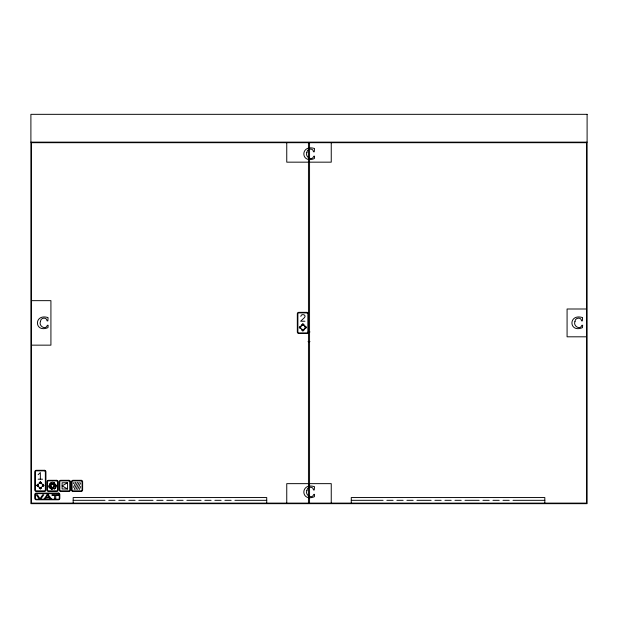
<?xml version="1.0" encoding="UTF-8"?>
<svg xmlns="http://www.w3.org/2000/svg" width="618" height="618" viewBox="0 0 618 618"><rect width="100%" height="100%" fill="white"/><g stroke="black" fill="none" stroke-linecap="round" stroke-linejoin="round"><path stroke-width="0.93" d="M50.815 488.498L50.954 487.749L52.6 487.332M49.177 486.976L49.1 485.933L50.352 485.586L51.263 486.513L50.429 488.452L49.177 487.169M49.78 484.736L50.413 482.967L51.031 482.882L51.819 483.492L51.348 485.254L49.664 484.806L50.166 483.168L51.711 483.523M53.843 486.667L53.496 487.888L54.438 488.776L55.581 487.934M300.811 316.377L301.399 315.041L302.944 314.562L304.435 315.018L305.107 316.13L304.589 317.467L300.657 321.236L304.968 321.236M73.457 483.6L74.044 482.318M73.457 487.363L75.775 482.264M77.482 482.264L74.206 489.471M75.914 489.479L79.189 482.264M77.621 489.479L80.626 482.859M79.328 489.479L80.672 486.528M40.579 499.22L43.816 494.802L42.704 494.802L40.015 498.734L37.428 494.802L36.238 494.802L39.452 499.22M55.921 486.011L56.045 485.153L54.979 484.072L53.89 485.138L55.095 486.32L55.759 486.119M47.849 493.658L47.099 494.5L49.177 493.658M38.015 484.095L36.74 485.369L38.015 486.652M39.081 483.037L40.355 481.754L41.63 483.037M38.107 484.188L36.925 485.369L38.107 486.559M39.166 483.121L40.355 481.94L41.545 483.121M38.455 484.373L37.459 485.369L38.455 486.366M39.359 483.469L40.355 482.48L41.352 483.469M38.548 484.466L37.644 485.369L38.548 486.273M39.452 483.562L40.355 482.658L41.259 483.562M41.259 487.177L40.355 488.081L39.452 487.177M42.163 486.273L43.067 485.369L42.163 484.466M41.352 487.27L40.355 488.266L39.359 487.27M42.256 486.366L43.252 485.369L42.256 484.373M41.545 487.617L40.355 488.807L39.166 487.617M42.603 486.559L43.785 485.369L42.603 484.188M41.63 487.71L40.355 488.985L39.081 487.71M42.696 486.652L43.971 485.369L42.696 484.095M300.541 326.134L299.266 327.409L300.541 328.691M301.607 325.076L302.882 323.793L304.156 325.076M300.634 326.227L299.452 327.409L300.634 328.598M301.692 325.161L302.882 323.979L304.071 325.161M300.981 326.412L299.985 327.409L300.981 328.405M301.885 325.508L302.882 324.52L303.878 325.508M301.074 326.505L300.17 327.409L301.074 328.312M301.978 325.601L302.882 324.697L303.786 325.601M303.786 329.216L302.882 330.12L301.978 329.216M304.689 328.312L305.593 327.409L304.689 326.505M303.878 329.309L302.882 330.306L301.885 329.309M304.782 328.405L305.779 327.409L304.782 326.412M304.071 329.657L302.882 330.846L301.692 329.657M305.13 328.598L306.312 327.409L305.13 326.227M304.156 329.749L302.882 331.024L301.607 329.749M305.222 328.691L306.497 327.409L305.222 326.134M53.975 482.975L54.399 482.55L53.998 484.18L52.329 484.582L52.901 484.157L51.402 482.735M38.131 474.717L40.355 472.523L40.355 479.197M67.555 482.758L62.101 485.872L67.555 488.985L67.555 482.758L62.101 482.758L62.101 488.985L67.555 488.985M55.983 486.428L53.928 486.999L53.843 486.304L53.387 487.919L54.623 489.093L54.461 488.521C56.655 488.398 56.702 484.705 53.998 486.884M53.001 488.792L51.348 489.124M52.638 484.412L53.913 484.103L53.975 483.106C52.955 481.059 49.247 482.913 52.762 484.157M30.9 142.14L587.1 142.14M31.456 300.657L50.923 300.657L50.923 345.153L31.456 345.153M586.544 309L567.077 309L567.077 336.81L586.544 336.81M308.034 331.943L309.966 331.943M308.034 341.677L309.966 341.677M38.131 479.197L42.58 479.197M73.171 500.333L104.998 500.333M108.753 500.333L115.018 500.333M118.78 500.333L125.045 500.333M128.807 500.333L135.072 500.333M138.826 500.333L153.032 500.333M156.794 500.333L163.059 500.333M166.814 500.333L173.086 500.333M176.841 500.333L183.106 500.333M186.868 500.333L201.074 500.333M204.828 500.333L211.093 500.333M214.855 500.333L221.12 500.333M224.882 500.333L231.147 500.333M234.902 500.333L266.729 500.333M351.271 500.333L383.098 500.333M386.853 500.333L393.118 500.333M396.88 500.333L403.145 500.333M406.907 500.333L413.172 500.333M416.926 500.333L431.132 500.333M434.894 500.333L441.159 500.333M444.914 500.333L451.186 500.333M454.941 500.333L461.206 500.333M464.968 500.333L479.174 500.333M482.928 500.333L489.193 500.333M492.955 500.333L499.22 500.333M502.982 500.333L509.247 500.333M513.002 500.333L544.829 500.333M50.993 486.536L51.588 486.698L50.382 485.485L48.729 485.933L49.316 486.088L49.193 487.378L50.522 488.459M544.829 503.114L544.829 497.552L351.271 497.552L351.271 503.114M331.248 142.696L331.248 162.163L286.752 162.163L286.752 142.696M331.248 503.114L331.248 483.647L286.752 483.647L286.752 503.114M309.556 142.696L309.556 503.114M308.444 142.696L308.444 503.114M266.729 503.114L266.729 497.552L73.171 497.552L73.171 503.114M55.744 499.22L55.744 495.327L58.486 495.327L58.486 494.802L51.92 494.802L51.92 495.327L54.647 495.327L54.647 499.22M308.444 332.013A1.46 1.46 0 0 1 306.984 333.473L298.78 333.473A1.46 1.46 0 0 1 297.32 332.013L297.32 313.797A1.46 1.46 0 0 1 298.78 312.337L306.984 312.337A1.46 1.46 0 0 1 308.444 313.797M40.479 321.406C38.254 325.956 45.794 330.568 47.377 325.277L48.142 325.277L47.972 327.64C34.369 333.303 33.627 313.62 47.563 317.436L48.073 317.621L47.849 320.889L47.068 320.889C46.929 316.764 40.487 317.521 40.479 321.406M306.899 152.322C304.674 156.872 312.214 161.483 313.797 156.192L314.562 156.192L314.392 158.556C300.788 164.218 300.047 144.535 313.983 148.351L314.492 148.536L314.268 151.804L313.488 151.804C313.349 147.679 306.907 148.436 306.899 152.322M306.899 490.491C304.674 495.041 312.214 499.653 313.797 494.361L314.562 494.361L314.392 496.725C300.788 502.388 300.047 482.704 313.983 486.52L314.492 486.706L314.268 489.974L313.488 489.974C313.349 485.848 306.907 486.605 306.899 490.491M574.987 321.406C572.762 325.956 580.302 330.568 581.886 325.277L582.65 325.277L582.48 327.64C568.877 333.303 568.135 313.62 582.071 317.436L582.581 317.621L582.357 320.889L581.577 320.889C581.438 316.764 574.995 317.521 574.987 321.406M50.746 488.166L51.325 489.217L53.117 488.861L52.669 487.216L50.746 488.166M56.238 485.485L55.072 486.428L53.751 485.13L54.979 483.933L56.238 485.485M47.64 495.265L46.28 497.405L49.092 497.405L47.64 495.265M45.971 497.884L45.052 499.22L43.893 499.22L47.076 494.802L48.258 494.802L51.649 499.22L50.39 499.22L49.425 497.884L45.971 497.884M587.1 114.33L30.9 114.33L30.9 503.67L587.1 503.67L587.1 114.33M586.544 142.696L31.456 142.696L31.456 503.114L586.544 503.114L586.544 142.696M306.984 312.893L298.78 312.893A0.904 0.904 0 0 0 297.876 313.797L297.876 332.013A0.904 0.904 0 0 0 298.78 332.917L306.984 332.917A0.904 0.904 0 0 0 307.888 332.013L307.888 313.797A0.904 0.904 0 0 0 306.984 312.893M44.457 470.298L36.253 470.298A1.46 1.46 0 0 0 34.793 471.758L34.793 489.974A1.46 1.46 0 0 0 36.253 491.434L44.457 491.434A1.46 1.46 0 0 0 45.917 489.974L45.917 471.758A1.46 1.46 0 0 0 44.457 470.298M44.457 470.854L36.253 470.854A0.904 0.904 0 0 0 35.35 471.758L35.35 489.974A0.904 0.904 0 0 0 36.253 490.877L44.457 490.877A0.904 0.904 0 0 0 45.361 489.974L45.361 471.758A0.904 0.904 0 0 0 44.457 470.854M56.694 480.31L48.49 480.31A1.46 1.46 0 0 0 47.03 481.77L47.03 489.974A1.46 1.46 0 0 0 48.49 491.434L56.694 491.434A1.46 1.46 0 0 0 58.154 489.974L58.154 481.77A1.46 1.46 0 0 0 56.694 480.31M68.93 480.31L60.726 480.31A1.46 1.46 0 0 0 59.266 481.77L59.266 489.974A1.46 1.46 0 0 0 60.726 491.434L68.93 491.434A1.46 1.46 0 0 0 70.39 489.974L70.39 481.77A1.46 1.46 0 0 0 68.93 480.31M81.167 480.31L72.963 480.31A1.46 1.46 0 0 0 71.503 481.77L71.503 489.974A1.46 1.46 0 0 0 72.963 491.434L81.167 491.434A1.46 1.46 0 0 0 82.627 489.974L82.627 481.77A1.46 1.46 0 0 0 81.167 480.31M56.694 480.866L48.49 480.866A0.904 0.904 0 0 0 47.586 481.77L47.586 489.974A0.904 0.904 0 0 0 48.49 490.877L56.694 490.877A0.904 0.904 0 0 0 57.598 489.974L57.598 481.77A0.904 0.904 0 0 0 56.694 480.866M68.93 480.866L60.726 480.866A0.904 0.904 0 0 0 59.822 481.77L59.822 489.974A0.904 0.904 0 0 0 60.726 490.877L68.93 490.877A0.904 0.904 0 0 0 69.834 489.974L69.834 481.77A0.904 0.904 0 0 0 68.93 480.866M81.167 480.866L72.963 480.866A0.904 0.904 0 0 0 72.059 481.77L72.059 489.974A0.904 0.904 0 0 0 72.963 490.877L81.167 490.877A0.904 0.904 0 0 0 82.07 489.974L82.07 481.77A0.904 0.904 0 0 0 81.167 480.866M58.362 493.102L36.253 493.102A1.46 1.46 0 0 0 34.793 494.562L34.793 498.317A1.46 1.46 0 0 0 36.253 499.777L58.362 499.777A1.46 1.46 0 0 0 59.822 498.317L59.822 494.562A1.46 1.46 0 0 0 58.362 493.102M58.362 493.658L36.253 493.658A0.904 0.904 0 0 0 35.35 494.562L35.35 498.317A0.904 0.904 0 0 0 36.253 499.22L58.362 499.22A0.904 0.904 0 0 0 59.266 498.317L59.266 494.562A0.904 0.904 0 0 0 58.362 493.658"/></g></svg>
